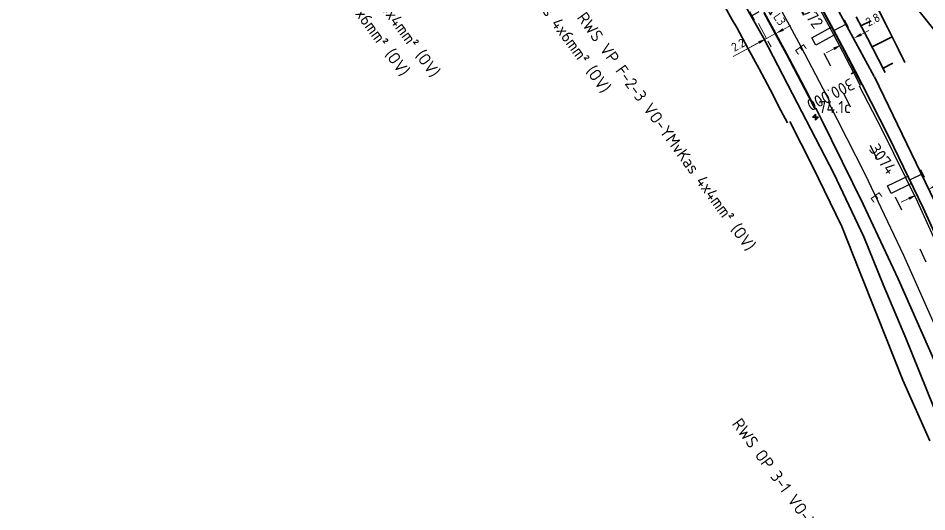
# Model space of a CAD drawing. Header units: metres. Extents: x 134219 to 139080, y 438661 to 444352.
# Drawn here: x 134965.2 to 135154.9, y 443345.5 to 443448.5 of the extents above; entities that cross this region are included whole.
import ezdxf
from ezdxf.enums import TextEntityAlignment as Align

# ---------------------------------------------------------------- set-up
doc = ezdxf.new("R2010")
doc.units = ezdxf.units.M
doc.linetypes.add('13strp', pattern=[4, 1, -3])
doc.linetypes.add('39strp', pattern=[12, 3, -9])
doc.layers.get('DEFPOINTS').update_dxf_attribs({"color": 193})
for name, color, linetype, lineweight in [('N-WE-KL-ET-T18', 1, 'Continuous', 18), ('N-WE-KL-ET-T25', 7, 'Continuous', 25), ('N-WE-KL-ET_LS_OV_ARMATUUR-S', 7, 'Continuous', 25), ('N-WE-KL-ET_LS_OV_ARMATUUR-T18', 1, 'Continuous', 25), ('N-WE-KL-ET_LS_OV_KABEL-G', 10, 'KL-LS-OV-N', 35), ('N-WE-KL-ET_LS_OV_KABEL-M', 7, 'Continuous', 18), ('N-WE-KL-ET_LS_OV_KABEL-T25', 7, 'Continuous', 25), ('Utd-ondergr-bs', 8, 'Continuous', 35), ('Utd-ondergr-nw', 8, '13strp', 35)]:
    doc.layers.add(name, color=color, linetype=linetype, lineweight=lineweight)
for name, color, linetype in [('N-WE-KL-ET_LS_OV_ARMATUUR-T25', 2, 'Continuous'), ('Utd-weg-bs', 8, 'Continuous'), ('Utd-weg-nw', 8, 'Continuous')]:
    doc.layers.add(name, color=color, linetype=linetype)
doc.styles.add('alm a2ee v011$0$rtw_iso', font='NLCS-ISO.ttf')
doc.styles.add('dtm a2ee v011$0$rtw_iso', font='NLCS-ISO.ttf')
doc.styles.add('ISO18', font='NLCS-ISO.ttf')
doc.styles.add('ISO25', font='NLCS-ISO.ttf')
doc.styles.add('NLCS-ISO', font='NLCS-ISO.ttf')
doc.styles.add('NLCS_18', font='NLCS-ISO.ttf', dxfattribs={"height": 1.8})
doc.styles.add('NLCS_25', font='NLCS-ISO.ttf', dxfattribs={"height": 2.5})
doc.linetypes.add('KL-LS-OV-N', pattern='A,4,-1,[103,NLCS.SHX,S=0.75,R=0,X=0,Y=0],-1,4,-1.5,["0V",Standard,S=1,R=0,X=0,Y=-0.5],-3', length=14.5)
doc.dimstyles.new('NLCS_t18_pijl_Dimension_l3_h1', dxfattribs={"dimtxt": 1.8, "dimasz": 1.8, "dimexe": 2, "dimexo": 2, "dimgap": 0.7, "dimtad": 1, "dimdec": 1, "dimzin": 0, "dimdsep": 46, "dimtxsty": 'NLCS_18', "dimcen": 2.5, "dimdle": 2, "dimclrd": 256, "dimclre": 256, "dimclrt": 256, "dimadec": 1, "dimazin": 0, "dimtfac": 1, "dimtdec": 1, "dimtofl": 0, "dimtmove": 1, "dimatfit": 0, "dimfxl": 0, "dimtolj": 1, "dimtzin": 0, "dimlwd": 18, "dimlwe": 18, "dimarcsym": 0})

# ---------------------------------------------------------------- blocks, each defined once
blk = doc.blocks.new('SKL-ET_OV_ARMATUUR_HD_NATRIUM_1x250W-SO (3)')
for p, q in [((6.49, 0), (3.49, 1.76)), ((3.49, -1.76), (6.49, 0))]:
    blk.add_line(p, q)
for points in [[(0, 1), (0, -1)], [(3.49, 0), (0, 0)], [(3.49, 1.76), (3.49, -1.76)]]:
    blk.add_lwpolyline(points)
at = {"layer": 'N-WE-KL-ET_LS_OV_ARMATUUR-T18', "style": 'ISO18', "flags": 1}
for tag, p in [('TYPE_ARMATUUR', (3.07, -6.82)), ('VERMOGEN_LAMP', (3.07, -10.61)), ('SPIEGELSTAND', (3.07, -14.39)), ('HOOGTE_LICHTMAST', (3.07, -18.17)), ('UITLEGGERHOEK', (3.07, -21.96)), ('TYPE_LICHTMAST', (3.07, -25.74)), ('BOTSVRIENDELIJK', (3.07, -29.53)), ('POSITIE_LICHTMAST', (3.07, -33.31)), ('KABELAANSLUITNG', (3.07, -37.1)), ('VOEDINGSPUNT', (3.07, -44.67))]:
    blk.add_attdef(tag, p, '', height=1.8, dxfattribs=at)
at = {"layer": 'N-WE-KL-ET_LS_OV_ARMATUUR-T18', "style": 'ISO18'}
for tag, p in [('FASE-AANSLUITING_1', (3.07, -40.88)), ('GROEPSNUMMER', (3.07, -48.45))]:
    blk.add_attdef(tag, p, '', height=1.8, dxfattribs=at)
at = {"layer": 'N-WE-KL-ET_LS_OV_ARMATUUR-T25', "style": 'ISO25'}
for tag, p in [('MASTNUMMER', (3.07, 7.39)), ('TYPE_SYMBOOL', (3.07, 3.61))]:
    blk.add_attdef(tag, p, '', height=2.5, dxfattribs=at)
blk = doc.blocks.new('*D481')
at = {"layer": 'DEFPOINTS', "color": 0, "transparency": 16777216}
for p in [(135123.35, 443445.25, 2.01), (135123.35, 443445.25), (135121.43, 443444.22, 2.01)]:
    blk.add_point(p, dxfattribs=at)
at = {"layer": 'N-WE-KL-ET_LS_OV_KABEL-M', "lineweight": 18, "transparency": 16777216}
for p, q in [((135123.07, 443445.77), (135122.41, 443447.01)), ((135121.71, 443443.7), (135122.38, 443442.46))]:
    blk.add_line(p, q, dxfattribs=at)
at = {"layer": 'N-WE-KL-ET_LS_OV_KABEL-M', "linetype": 'Continuous', "lineweight": 18, "transparency": 16777216}
for p, q in [((135124.94, 443446.1), (135126.52, 443446.95)), ((135121.43, 443444.22), (135123.35, 443445.25)), ((135114.49, 443440.5), (135121.43, 443444.22)), ((135119.85, 443443.37), (135118.26, 443442.52))]:
    blk.add_line(p, q, dxfattribs=at)
at = {"layer": 'N-WE-KL-ET_LS_OV_KABEL-M', "transparency": 16777216}
for points in [[(135124.8, 443446.37), (135125.08, 443445.84), (135123.35, 443445.25)], [(135119.7, 443443.64), (135119.99, 443443.11), (135121.43, 443444.22)]]:
    blk.add_solid(points, dxfattribs=at)
at = {"layer": 'N-WE-KL-ET_LS_OV_KABEL-M', "transparency": 16777216, "insert": (135115.54, 443442.88), "char_height": 1.8, "attachment_point": 5, "rotation": 28.1958, "style": 'NLCS_18'}
blk.add_mtext('\\A1;2.2', dxfattribs=at)
blk = doc.blocks.new('SKL-ET_OV_ARMATUUR_LD_NATRIUM_1x135W-SO')
for points in [[(0, 0.88), (0, -0.88)], [(3, 0), (0, 0)]]:
    blk.add_lwpolyline(points)
blk.add_lwpolyline([(3, 0.88), (7.75, 0.88), (7.75, -0.88), (3, -0.88)], close=True)
at = {"layer": 'N-WE-KL-ET-T18', "linetype": 'ByBlock', "style": 'NLCS-ISO'}
blk.add_attdef('GROEPSNUMMER', text='', height=1.8, dxfattribs=at).set_placement((-2, -4), align=Align.RIGHT)
blk.add_attdef('FASE-AANSLUITING', (10, -4), '', height=1.8, dxfattribs=at)
at = {"layer": 'N-WE-KL-ET-T18', "linetype": 'ByBlock', "style": 'NLCS-ISO', "flags": 1}
for tag, p in [('TYPE_ARMATUUR', (7.76, -13.46)), ('TYPE_FABRIKAAT', (7.76, -17.24)), ('VERMOGEN_LAMP', (7.76, -21.02)), ('SPIEGELSTAND', (7.76, -24.81)), ('HOOGTE_LICHTMAST', (7.76, -28.59)), ('UITLEGGERHOEK', (7.76, -32.38)), ('TYPE_LICHTMAST', (7.76, -36.16)), ('BOTSVRIENDELIJK', (7.76, -39.95)), ('POSITIE_LICHTMAST', (7.76, -43.73)), ('KABELAANSLUITING', (7.76, -47.52)), ('VOEDINGSPUNT', (7.76, -51.3))]:
    blk.add_attdef(tag, p, '', height=1.8, dxfattribs=at)
at = {"layer": 'N-WE-KL-ET-T25', "linetype": 'ByBlock', "style": 'NLCS-ISO'}
blk.add_attdef('MASTNUMMER', text='', height=2.5, dxfattribs=at).set_placement((4, 3.31), align=Align.MIDDLE)
at = {"layer": 'N-WE-KL-ET-T25', "linetype": 'ByBlock', "style": 'NLCS-ISO', "flags": 1}
blk.add_attdef('TYPE_SYMBOOL', (7.76, -10.06), '', height=2.5, dxfattribs=at)
blk = doc.blocks.new('RVMXE')
at = {"style": 'ISO25'}
blk.add_attdef('E', text='', height=2.25, dxfattribs=at).set_placement((5.5, 2.625), align=Align.MIDDLE)
blk = doc.blocks.new('dtm a2ee v011$0$hecto-flat-63')
at = {"layer": 'Utd-ondergr-bs'}
for p, q in [((0, 0.625), (-0.625, 0)), ((-0.625, 0), (0.625, 0)), ((0, -0.625), (0, 0.625)), ((0.625, 0), (0, -0.625))]:
    blk.add_line(p, q, dxfattribs=at)
blk = doc.blocks.new('*D556')
at = {"layer": 'DEFPOINTS', "color": 0, "transparency": 16777216}
for p in [(135139.6, 443444.23), (135139.6, 443444.23), (135137.1, 443442.92)]:
    blk.add_point(p, dxfattribs=at)
at = {"layer": 'N-WE-KL-ET_LS_OV_KABEL-M', "lineweight": 18, "transparency": 16777216}
for p, q in [((135139.6, 443444.23), (135138.67, 443446)), ((135137.1, 443442.92), (135136.17, 443444.69))]:
    blk.add_line(p, q, dxfattribs=at)
at = {"layer": 'N-WE-KL-ET_LS_OV_KABEL-M', "linetype": 'Continuous', "lineweight": 18, "transparency": 16777216}
for p, q in [((135141.19, 443445.07), (135142.78, 443445.9)), ((135135.51, 443442.08), (135133.91, 443441.24))]:
    blk.add_line(p, q, dxfattribs=at)
at = {"layer": 'N-WE-KL-ET_LS_OV_KABEL-M', "transparency": 16777216}
for points in [[(135141.05, 443445.33), (135141.33, 443444.8), (135139.6, 443444.23)], [(135135.37, 443442.34), (135135.65, 443441.81), (135137.1, 443442.92)]]:
    blk.add_solid(points, dxfattribs=at)
at = {"layer": 'N-WE-KL-ET_LS_OV_KABEL-M', "transparency": 16777216, "insert": (135143.62, 443448.15), "char_height": 1.8, "attachment_point": 5, "rotation": 27.7394, "style": 'NLCS_18'}
blk.add_mtext('\\A1;2.8', dxfattribs=at)
blk = doc.blocks.new('*D557')
at = {"layer": 'DEFPOINTS', "color": 0, "transparency": 16777216}
for p in [(135155.25, 443412.79), (135155.25, 443412.79), (135152.8, 443411.62)]:
    blk.add_point(p, dxfattribs=at)
at = {"layer": 'N-WE-KL-ET_LS_OV_KABEL-M', "lineweight": 18, "transparency": 16777216}
for p, q in [((135155.25, 443412.79), (135156.11, 443410.99)), ((135152.8, 443411.62), (135153.67, 443409.82))]:
    blk.add_line(p, q, dxfattribs=at)
at = {"layer": 'N-WE-KL-ET_LS_OV_KABEL-M', "linetype": 'Continuous', "lineweight": 18, "transparency": 16777216}
for p, q in [((135156.87, 443413.57), (135158.49, 443414.35)), ((135151.18, 443410.84), (135149.56, 443410.06))]:
    blk.add_line(p, q, dxfattribs=at)
at = {"layer": 'N-WE-KL-ET_LS_OV_KABEL-M', "transparency": 16777216}
for points in [[(135156.74, 443413.84), (135157, 443413.3), (135155.25, 443412.79)], [(135151.05, 443411.11), (135151.31, 443410.57), (135152.8, 443411.62)]]:
    blk.add_solid(points, dxfattribs=at)
at = {"layer": 'N-WE-KL-ET_LS_OV_KABEL-M', "transparency": 16777216, "insert": (135159.42, 443416.57), "char_height": 1.8, "attachment_point": 5, "rotation": 25.6817, "style": 'NLCS_18'}
blk.add_mtext('\\A1;2.7', dxfattribs=at)

msp = doc.modelspace()

# ---------------------------------------------------------------- linework, layer by layer
at = {"layer": 'N-WE-KL-ET_LS_OV_KABEL-G', "elevation": -6.24, "flags": 128}
msp.add_lwpolyline([(135124.81, 443471.53), (135143.9, 443436.28)], dxfattribs=at)
at = {"layer": 'N-WE-KL-ET_LS_OV_KABEL-G', "extrusion": (0.900493, 0.434871, 0), "elevation": 314533.7, "flags": 128}
msp.add_lwpolyline([(340540.98, -6.24), (340498.75, 0)], dxfattribs=at)
at = {"layer": 'N-WE-KL-ET_LS_OV_KABEL-M', "elevation": 2.01}
msp.add_lwpolyline([(135119.74, 443447.38), (135121.43, 443444.22)], dxfattribs=at)
at = {"layer": 'Utd-ondergr-bs', "flags": 128}
for points in [[(135194.92, 443244.02), (135195.24, 443245.83), (135195.45, 443247.82), (135195.13, 443250.29), (135192.03, 443262.99), (135189.04, 443274.22), (135184.95, 443288.27), (135181.05, 443300.59), (135176.37, 443314.03), (135171.12, 443328.75), (135166.39, 443340.48), (135160.9, 443355.2), (135156.22, 443367.63), (135150.53, 443381.75), (135145.81, 443392.91), (135141.78, 443402.84), (135135.46, 443416.05), (135127.83, 443430.78), (135120.79, 443444.35), (135112.75, 443458.59), (135106.57, 443469.23), (135099.36, 443480.69)], [(135141.4, 443434.63), (135146.98, 443423.73), (135154.11, 443408.91), (135162.64, 443390.23), (135170.13, 443372.8), (135176.64, 443356.62), (135182.71, 443340.37), (135187.98, 443325.14), (135193.28, 443309.19), (135198, 443293.8), (135201.83, 443280.16), (135205.3, 443267.52), (135208.59, 443254.08), (135212.08, 443239.19), (135215.49, 443223.05), (135218.27, 443207.81), (135220.2, 443197.07), (135223.22, 443177.38), (135225.37, 443160.15), (135227.08, 443143.88), (135228.6, 443126.64), (135229.79, 443110.3), (135230.12, 443099.51)], [(135131.71, 443429.66), (135132.86, 443427.5), (135141.63, 443409.67), (135148.91, 443394.07), (135156.57, 443376.81), (135162.9, 443361.44), (135170.01, 443342.96), (135175.51, 443327.72), (135181.2, 443310.92), (135186.16, 443295.04), (135190.59, 443279.69), (135194.89, 443263.53), (135198.81, 443248.2), (135202.92, 443229.96), (135206.17, 443213.35), (135209.23, 443195.99), (135212.11, 443177.69), (135214.27, 443160.69), (135216.13, 443142.6), (135217.45, 443127.27), (135218.53, 443110.22), (135219.03, 443101.03), (135219.38, 443093.5)], [(135126.34, 443426.9), (135131.04, 443417.62), (135137.18, 443404.98), (135140.72, 443396.03), (135144.53, 443386.45), (135149.91, 443372.94), (135155.56, 443360.29)]]:
    msp.add_lwpolyline(points, dxfattribs=at)
at = {"layer": 'Utd-ondergr-nw', "color": 7, "linetype": 'Continuous'}
msp.add_line((135139.97, 443437.29), (135139.08, 443436.83), dxfattribs=at)
at = {"layer": 'Utd-ondergr-nw', "linetype": 'Continuous', "flags": 128}
for points in [[(135129.02, 443479.93), (135130.16, 443477.88), (135132.59, 443473.43), (135135.01, 443468.97), (135137.4, 443464.5), (135138.86, 443461.74), (135139.77, 443460.02), (135142.11, 443455.52), (135144.42, 443451.01), (135146.71, 443446.49), (135148.96, 443441.95), (135150.31, 443439.21)], [(135129.02, 443479.93), (135130.94, 443477.6), (135137.19, 443469.96), (135140.63, 443465.73), (135143.42, 443462.28), (135149.62, 443454.56), (135155.81, 443446.82), (135161.97, 443439.04), (135168.12, 443431.24), (135174.26, 443423.42), (135180.39, 443415.58), (135186.52, 443407.72), (135192.64, 443399.85), (135198.76, 443391.96), (135204.25, 443384.88), (135204.89, 443384.06), (135211.02, 443376.16), (135217.15, 443368.26), (135223.28, 443360.35), (135229.4, 443352.45), (135231.81, 443349.35), (135235.53, 443344.55), (135241.66, 443336.65), (135244.15, 443333.44)], [(135112.83, 443450.77), (135114.3, 443448.14), (135115.21, 443446.5), (135117.56, 443442.2), (135119.88, 443437.89), (135122.17, 443433.57), (135124.43, 443429.23), (135125.79, 443426.61)], [(135120.89, 443449.62), (135123.25, 443445.29), (135125.59, 443440.95), (135127.9, 443436.59), (135130.19, 443432.21), (135131.55, 443429.57)], [(135120.95, 443449.65), (135123.31, 443445.32), (135125.65, 443440.98), (135127.96, 443436.62), (135130.25, 443432.25), (135131.61, 443429.61)], [(135132.94, 443450.55), (135135.31, 443446.14), (135137.65, 443441.72), (135139.97, 443437.29), (135141.35, 443434.61)], [(135133, 443450.58), (135135.37, 443446.17), (135137.72, 443441.75), (135140.03, 443437.32), (135141.41, 443434.64)], [(135140.16, 443448.73), (135142.52, 443444.28), (135144.85, 443439.82), (135146.24, 443437.12)], [(135143.29, 443447.94), (135141.16, 443446.86)], [(135147.67, 443444.55), (135143.47, 443442.46)], [(135147.83, 443439.06), (135145.77, 443438.05)]]:
    msp.add_lwpolyline(points, dxfattribs=at)
at = {"layer": 'Utd-weg-bs', "flags": 128}
for points in [[(135140.79, 443434.32), (135145.42, 443425.36), (135152.93, 443410.13), (135159.21, 443396.33), (135166.83, 443379.05), (135173.42, 443362.99), (135180, 443345.8), (135185.45, 443330.82), (135192.17, 443310.59), (135197.55, 443292.97), (135201.33, 443279.71), (135205.85, 443262.55), (135210.75, 443242.15), (135214.49, 443224.72), (135217.73, 443207.42), (135220.74, 443189.06), (135223.42, 443170.03), (135225.15, 443156.16), (135226.95, 443138.58), (135228.13, 443122.6), (135229.01, 443106.08), (135229.36, 443099.08)], [(135134.34, 443431.01), (135141.97, 443416.01), (135150.07, 443399.03), (135157.52, 443382.16), (135164.07, 443366.81), (135170.67, 443350.1), (135176.36, 443334.67), (135182.76, 443316.13), (135188.15, 443299.15), (135192.86, 443283.17), (135196.95, 443267.96), (135201.2, 443251.14), (135205.3, 443233.21), (135208.82, 443215.79), (135212.07, 443197.53), (135214.43, 443182.26), (135216.51, 443167.19), (135218.4, 443151.36), (135220, 443134.36), (135221.12, 443118.93), (135222.05, 443100.45), (135222.25, 443095.1)]]:
    msp.add_lwpolyline(points, dxfattribs=at)
at = {"layer": 'Utd-weg-bs', "linetype": '39strp', "flags": 128}
msp.add_lwpolyline([(135137.56, 443432.66), (135142.84, 443422.41), (135151.3, 443405.14), (135158.53, 443388.99), (135165.01, 443374.05), (135172.41, 443355.65), (135178.45, 443339.48), (135185.05, 443320.72), (135190.25, 443304.47), (135195.68, 443286.41), (135200.35, 443269.31), (135204.55, 443252.72), (135208.85, 443234.27), (135212.23, 443217.11), (135215.31, 443200.09), (135218.13, 443182.03), (135220.6, 443162.4), (135222.58, 443145.5), (135224.07, 443129.22), (135225.14, 443112.75), (135225.79, 443097.09)], dxfattribs=at)
at = {"layer": 'Utd-weg-nw', "linetype": '39strp', "flags": 128}
msp.add_lwpolyline([(134965.23, 443658.27), (134965.36, 443658.14), (134968.41, 443655.31), (134972.07, 443651.88), (134975.72, 443648.43), (134979.34, 443644.96), (134982.96, 443641.48), (134986.55, 443637.97), (134990.12, 443634.45), (134993.68, 443630.9), (134994.9, 443629.67), (134997.82, 443626.71), (135000.72, 443623.74), (135002.39, 443622.02), (135003.45, 443620.91), (135006.89, 443617.31), (135010.31, 443613.69), (135013.7, 443610.05), (135017.07, 443606.39), (135020.42, 443602.7), (135023.74, 443599), (135027.05, 443595.27), (135030.32, 443591.52), (135033.58, 443587.76), (135036.81, 443583.97), (135040.02, 443580.16), (135043.2, 443576.34), (135046.36, 443572.49), (135049.5, 443568.62), (135052.61, 443564.74), (135055.69, 443560.83), (135058.76, 443556.91), (135061.79, 443552.96), (135062.45, 443552.11), (135064.81, 443549), (135067.8, 443545.02), (135070.76, 443541.02), (135073.7, 443537), (135076.61, 443532.96), (135079.5, 443528.91), (135082.36, 443524.84), (135085.2, 443520.75), (135088.01, 443516.64), (135090.8, 443512.51), (135093.56, 443508.37), (135096.29, 443504.21), (135099, 443500.03), (135101.68, 443495.84), (135104.33, 443491.63), (135106.96, 443487.4), (135109.57, 443483.16), (135112.14, 443478.9), (135114.69, 443474.62), (135117.21, 443470.33), (135119.71, 443466.02), (135122.18, 443461.7), (135124.62, 443457.36), (135126.11, 443454.68), (135127.03, 443453.01), (135129.42, 443448.64), (135131.78, 443444.25), (135134.11, 443439.86), (135136.42, 443435.44), (135137.79, 443432.78)], dxfattribs=at)
at = {"layer": 'Utd-weg-nw', "linetype": 'Continuous', "flags": 128}
for points in [[(135123.88, 443451.27), (135126.26, 443446.92), (135128.61, 443442.56), (135130.93, 443438.18), (135133.22, 443433.79), (135134.59, 443431.14)], [(135132.59, 443450.35), (135134.96, 443445.95), (135137.3, 443441.53), (135139.62, 443437.1), (135141, 443434.43)]]:
    msp.add_lwpolyline(points, dxfattribs=at)

# ---------------------------------------------------------------- block references
at = {"layer": 'N-WE-KL-ET_LS_OV_ARMATUUR-S'}
ref = msp.add_blockref('SKL-ET_OV_ARMATUUR_HD_NATRIUM_1x250W-SO (3)', (135118.36, 443448.98, 2.65), dxfattribs=dict(at, rotation=29.00821412745031))
ref.add_attrib('MASTNUMMER', '3310', (135115.93, 443458.74, 2.65), dxfattribs={"layer": 'N-WE-KL-ET_LS_OV_ARMATUUR-T25', "height": 2.5, "rotation": 306.066, "style": 'ISO25'})
ref.add_attrib('FASE-AANSLUITING_1', 'L3', (135122.73, 443448.7, 2.65), dxfattribs={"layer": 'N-WE-KL-ET_LS_OV_ARMATUUR-T18', "height": 1.8, "rotation": 306.066, "style": 'ISO18'})
ref.add_attrib('GROEPSNUMMER', 'F-2-3', (135122.77, 443456.72, 2.65), dxfattribs={"layer": 'N-WE-KL-ET_LS_OV_ARMATUUR-T18', "height": 1.8, "rotation": 306.066, "style": 'ISO18'})
for p, rotation in [((135138.11, 443447.3), 208.3403643105132), ((135154.04, 443416.05), 205.7964185151591)]:
    msp.add_blockref('SKL-ET_OV_ARMATUUR_LD_NATRIUM_1x135W-SO', p, dxfattribs=dict(at, rotation=rotation))
at = {"layer": 'N-WE-KL-ET_LS_OV_ARMATUUR-T18'}
ref = msp.add_blockref('RVMXE', (135138.11, 443447.3), dxfattribs=dict(at, rotation=306.0659960422106))
ref.add_attrib('E', 'E', dxfattribs={"layer": '0', "height": 2.25, "rotation": 306.066, "style": 'ISO25'}).set_placement((135128.59, 443441.96), align=Align.MIDDLE)
ref = msp.add_blockref('RVMXE', (135154.04, 443416.05), dxfattribs=dict(at, rotation=306.0659960422106))
ref.add_attrib('E', 'E', dxfattribs={"layer": '0', "height": 2.25, "rotation": 306.066, "style": 'ISO25'}).set_placement((135144.37, 443411.1), align=Align.MIDDLE)
at = {"layer": 'Utd-ondergr-bs'}
msp.add_blockref('dtm a2ee v011$0$hecto-flat-63', (135131.67, 443427.81), dxfattribs=at)

# ---------------------------------------------------------------- texts
at = {"layer": 'N-WE-KL-ET_LS_OV_ARMATUUR-T25', "style": 'ISO25'}
for s, p in [('3072', (135127.57, 443451.38, 3.52)), ('3074', (135142.71, 443421.11, 3.52))]:
    msp.add_text(s, height=2.5, rotation=306.066, dxfattribs=at).set_placement(p)
at = {"layer": 'N-WE-KL-ET_LS_OV_KABEL-T25', "style": 'NLCS_25'}
for s, p in [('RWS VP F-2-3 VO-YMvKas 4x4mm² (OV)', (135016.9, 443485.48)), ('RWS OP 3-1 VO-YMvKas 4x6mm² (OV)', (135012.86, 443482.54)), ('RWS OP 3-1 VO-YMvKas 4x6mm² (OV)', (135054.84, 443479.03)), ('RWS VP F-2-3 VO-YMvKas 4x4mm² (OV)', (135082.74, 443449.28))]:
    msp.add_text(s, height=2.5, rotation=306.066, dxfattribs=at).set_placement(p, align=Align.MIDDLE_LEFT)
msp.add_text('RWS OP 3-1 VO-YMvKas 4x6mm² (OV)', height=2.5, rotation=306.066, dxfattribs=at).set_placement((135148.42, 443318.87), align=Align.MIDDLE_RIGHT)
at = {"layer": 'Utd-ondergr-bs', "color": 7, "style": 'dtm a2ee v011$0$rtw_iso'}
msp.add_text('74.1c', height=2.5, dxfattribs=at).set_placement((135132.27, 443428.68))
at = {"layer": 'Utd-ondergr-nw', "color": 7, "style": 'alm a2ee v011$0$rtw_iso'}
msp.add_text('300.000', height=2.5, rotation=207.4039, dxfattribs=at).set_placement((135138.93, 443436.04))

# ---------------------------------------------------------------- dimensions: what is measured, and where the dimension line sits
at = {"layer": 'N-WE-KL-ET_LS_OV_KABEL-M'}
for base, p1, p2, angle, picture, middle in [((135139.6, 443444.23), (135137.1, 443442.92), (135139.6, 443444.23), 27.7394, '*D556', (135144.36, 443446.73)), ((135123.35, 443445.25), (135121.43, 443444.22, 2.01), (135123.35, 443445.25, 2.01), 28.1958, '*D481', (135116.3, 443441.47)), ((135155.25, 443412.79), (135152.8, 443411.62), (135155.25, 443412.79), 25.6817, '*D557', (135160.11, 443415.13))]:
    dim = msp.add_linear_dim(base=base, p1=p1, p2=p2, angle=angle, dimstyle='NLCS_t18_pijl_Dimension_l3_h1', dxfattribs=at)
    dim.commit()
    dim.dimension.update_dxf_attribs({"geometry": picture, "text_midpoint": middle, "dimtype": 161})

doc.saveas('drawing.dxf')
